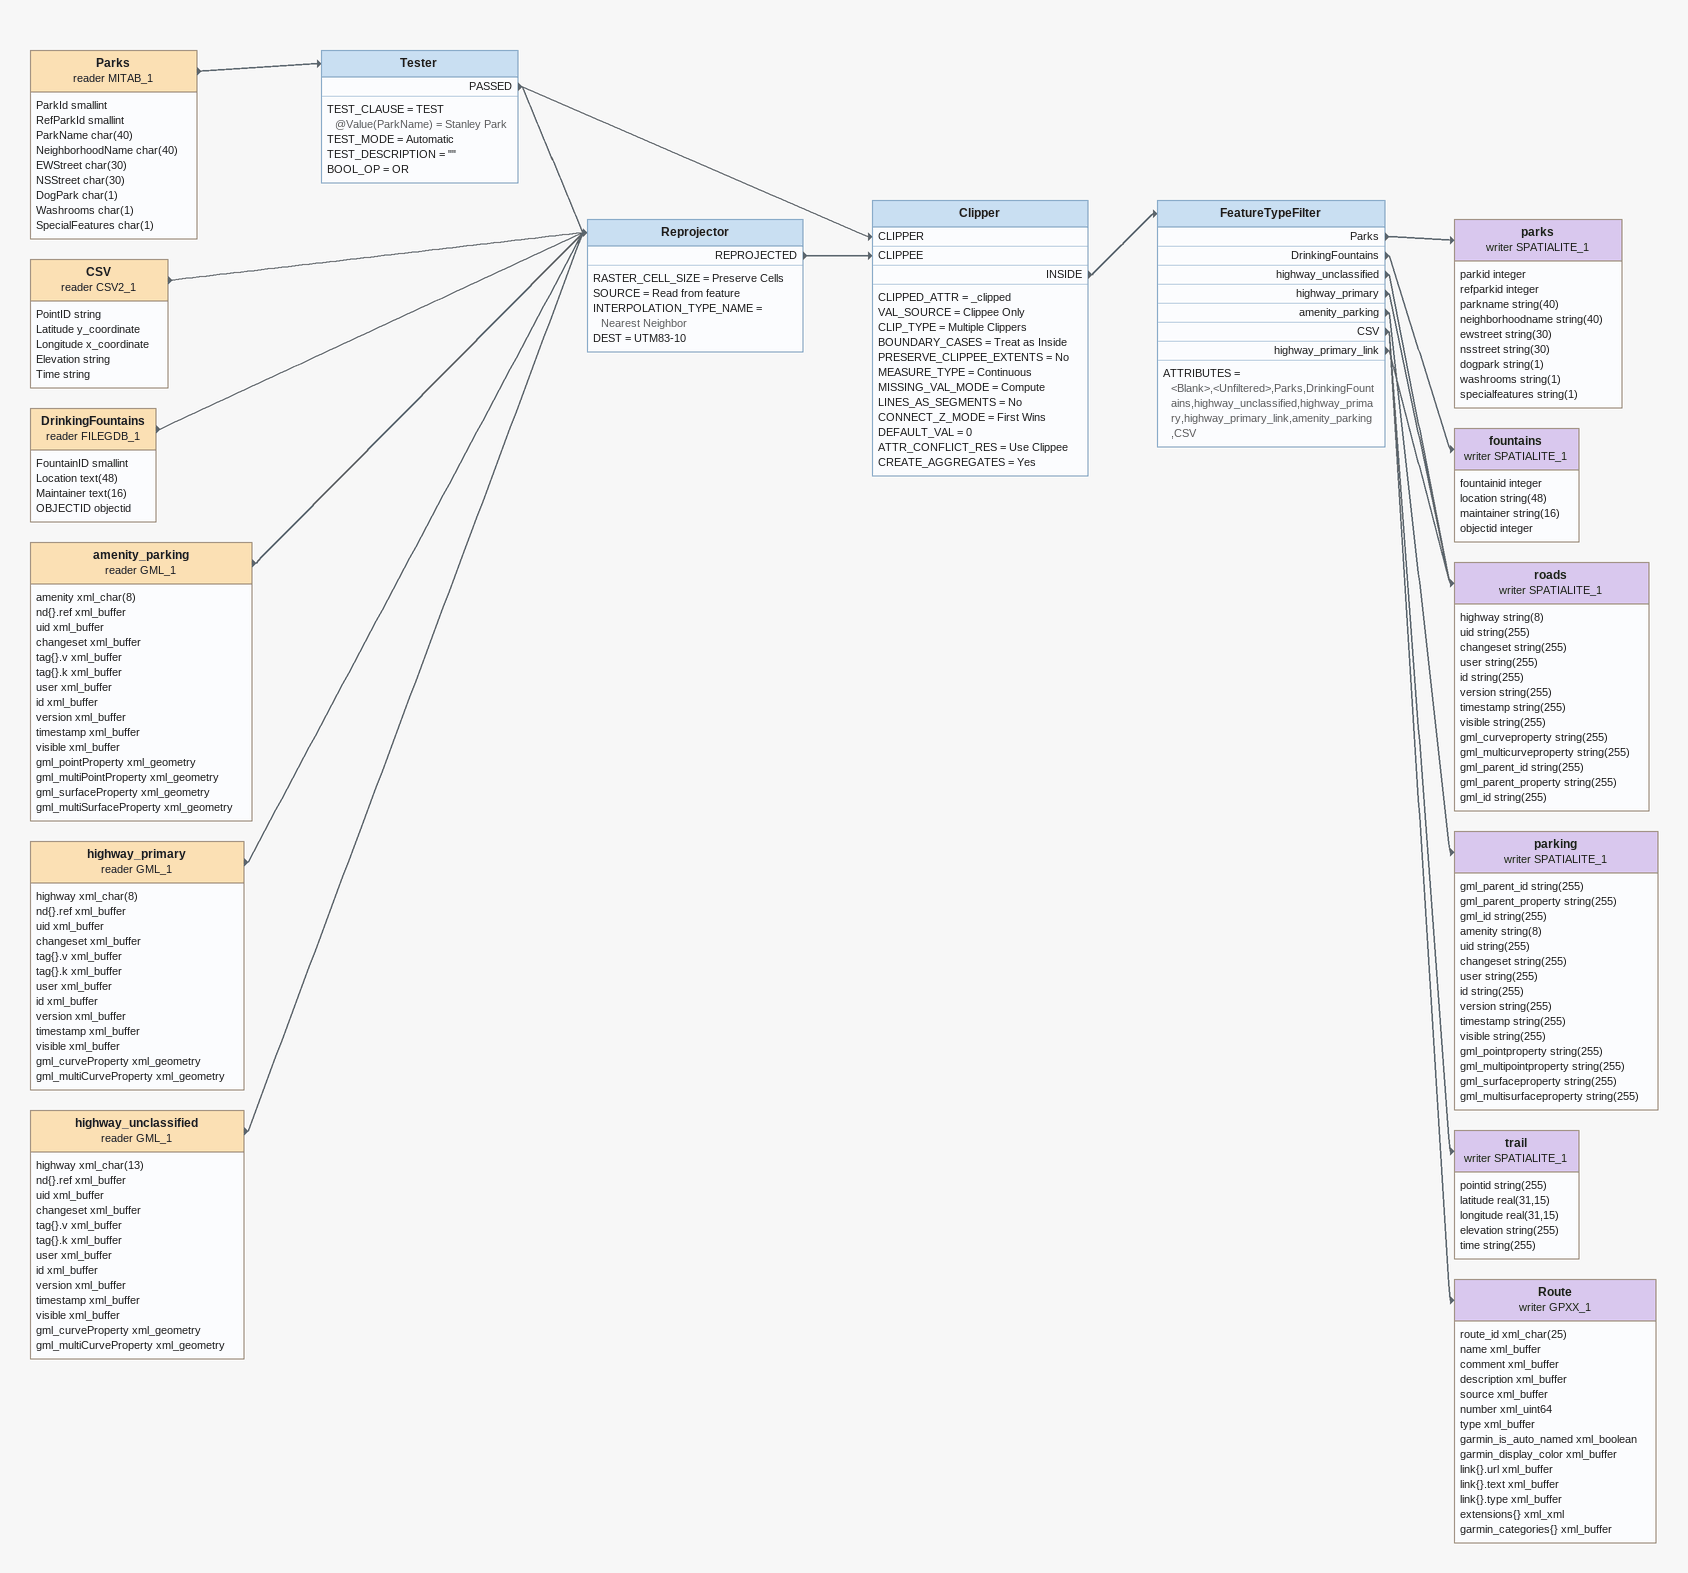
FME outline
Parks (reader MITAB_1)
    attributes: ParkId smallint, RefParkId smallint, ParkName char(40), NeighborhoodName char(40), EWStreet char(30), NSStreet char(30), DogPark char(1), Washrooms char(1), SpecialFeatures char(1)
    -> Tester
Tester
    TEST_CLAUSE = TEST @Value(ParkName) = Stanley Park
    TEST_MODE = Automatic
    TEST_DESCRIPTION = ""
    BOOL_OP = OR
    PASSED -> Reprojector
    PASSED -> Clipper [CLIPPER]
CSV (reader CSV2_1)
    attributes: PointID string, Latitude y_coordinate, Longitude x_coordinate, Elevation string, Time string
    -> Reprojector
DrinkingFountains (reader FILEGDB_1)
    attributes: FountainID smallint, Location text(48), Maintainer text(16), OBJECTID objectid
    -> Reprojector
amenity_parking (reader GML_1)
    attributes: amenity xml_char(8), nd{}.ref xml_buffer, uid xml_buffer, changeset xml_buffer, tag{}.v xml_buffer, tag{}.k xml_buffer, user xml_buffer, id xml_buffer, version xml_buffer, timestamp xml_buffer, visible xml_buffer, gml_pointProperty xml_geometry, gml_multiPointProperty xml_geometry, gml_surfaceProperty xml_geometry, gml_multiSurfaceProperty xml_geometry
    -> Reprojector
highway_primary (reader GML_1)
    attributes: highway xml_char(8), nd{}.ref xml_buffer, uid xml_buffer, changeset xml_buffer, tag{}.v xml_buffer, tag{}.k xml_buffer, user xml_buffer, id xml_buffer, version xml_buffer, timestamp xml_buffer, visible xml_buffer, gml_curveProperty xml_geometry, gml_multiCurveProperty xml_geometry
    -> Reprojector
highway_unclassified (reader GML_1)
    attributes: highway xml_char(13), nd{}.ref xml_buffer, uid xml_buffer, changeset xml_buffer, tag{}.v xml_buffer, tag{}.k xml_buffer, user xml_buffer, id xml_buffer, version xml_buffer, timestamp xml_buffer, visible xml_buffer, gml_curveProperty xml_geometry, gml_multiCurveProperty xml_geometry
    -> Reprojector
Reprojector
    RASTER_CELL_SIZE = Preserve Cells
    SOURCE = Read from feature
    INTERPOLATION_TYPE_NAME = Nearest Neighbor
    DEST = UTM83-10
    REPROJECTED -> Clipper [CLIPPEE]
Clipper
    CLIPPED_ATTR = _clipped
    VAL_SOURCE = Clippee Only
    CLIP_TYPE = Multiple Clippers
    BOUNDARY_CASES = Treat as Inside
    PRESERVE_CLIPPEE_EXTENTS = No
    MEASURE_TYPE = Continuous
    MISSING_VAL_MODE = Compute
    LINES_AS_SEGMENTS = No
    CONNECT_Z_MODE = First Wins
    DEFAULT_VAL = 0
    ATTR_CONFLICT_RES = Use Clippee
    CREATE_AGGREGATES = Yes
    INSIDE -> FeatureTypeFilter
FeatureTypeFilter
    ATTRIBUTES = <Blank>,<Unfiltered>,Parks,DrinkingFountains,highway_unclassified,highway_primary,highway_primary_link,amenity_parking,CSV
    Parks -> parks (writer SPATIALITE_1)
    DrinkingFountains -> fountains (writer SPATIALITE_1)
    highway_unclassified -> roads (writer SPATIALITE_1)
    highway_primary -> roads (writer SPATIALITE_1)
    amenity_parking -> parking (writer SPATIALITE_1)
    CSV -> trail (writer SPATIALITE_1)
    CSV -> Route (writer GPXX_1)
    highway_primary_link -> roads (writer SPATIALITE_1)
parks (writer SPATIALITE_1)
    attributes: parkid integer, refparkid integer, parkname string(40), neighborhoodname string(40), ewstreet string(30), nsstreet string(30), dogpark string(1), washrooms string(1), specialfeatures string(1)
fountains (writer SPATIALITE_1)
    attributes: fountainid integer, location string(48), maintainer string(16), objectid integer
roads (writer SPATIALITE_1)
    attributes: highway string(8), uid string(255), changeset string(255), user string(255), id string(255), version string(255), timestamp string(255), visible string(255), gml_curveproperty string(255), gml_multicurveproperty string(255), gml_parent_id string(255), gml_parent_property string(255), gml_id string(255)
parking (writer SPATIALITE_1)
    attributes: gml_parent_id string(255), gml_parent_property string(255), gml_id string(255), amenity string(8), uid string(255), changeset string(255), user string(255), id string(255), version string(255), timestamp string(255), visible string(255), gml_pointproperty string(255), gml_multipointproperty string(255), gml_surfaceproperty string(255), gml_multisurfaceproperty string(255)
trail (writer SPATIALITE_1)
    attributes: pointid string(255), latitude real(31,15), longitude real(31,15), elevation string(255), time string(255)
Route (writer GPXX_1)
    attributes: route_id xml_char(25), name xml_buffer, comment xml_buffer, description xml_buffer, source xml_buffer, number xml_uint64, type xml_buffer, garmin_is_auto_named xml_boolean, garmin_display_color xml_buffer, link{}.url xml_buffer, link{}.text xml_buffer, link{}.type xml_buffer, extensions{} xml_xml, garmin_categories{} xml_buffer
